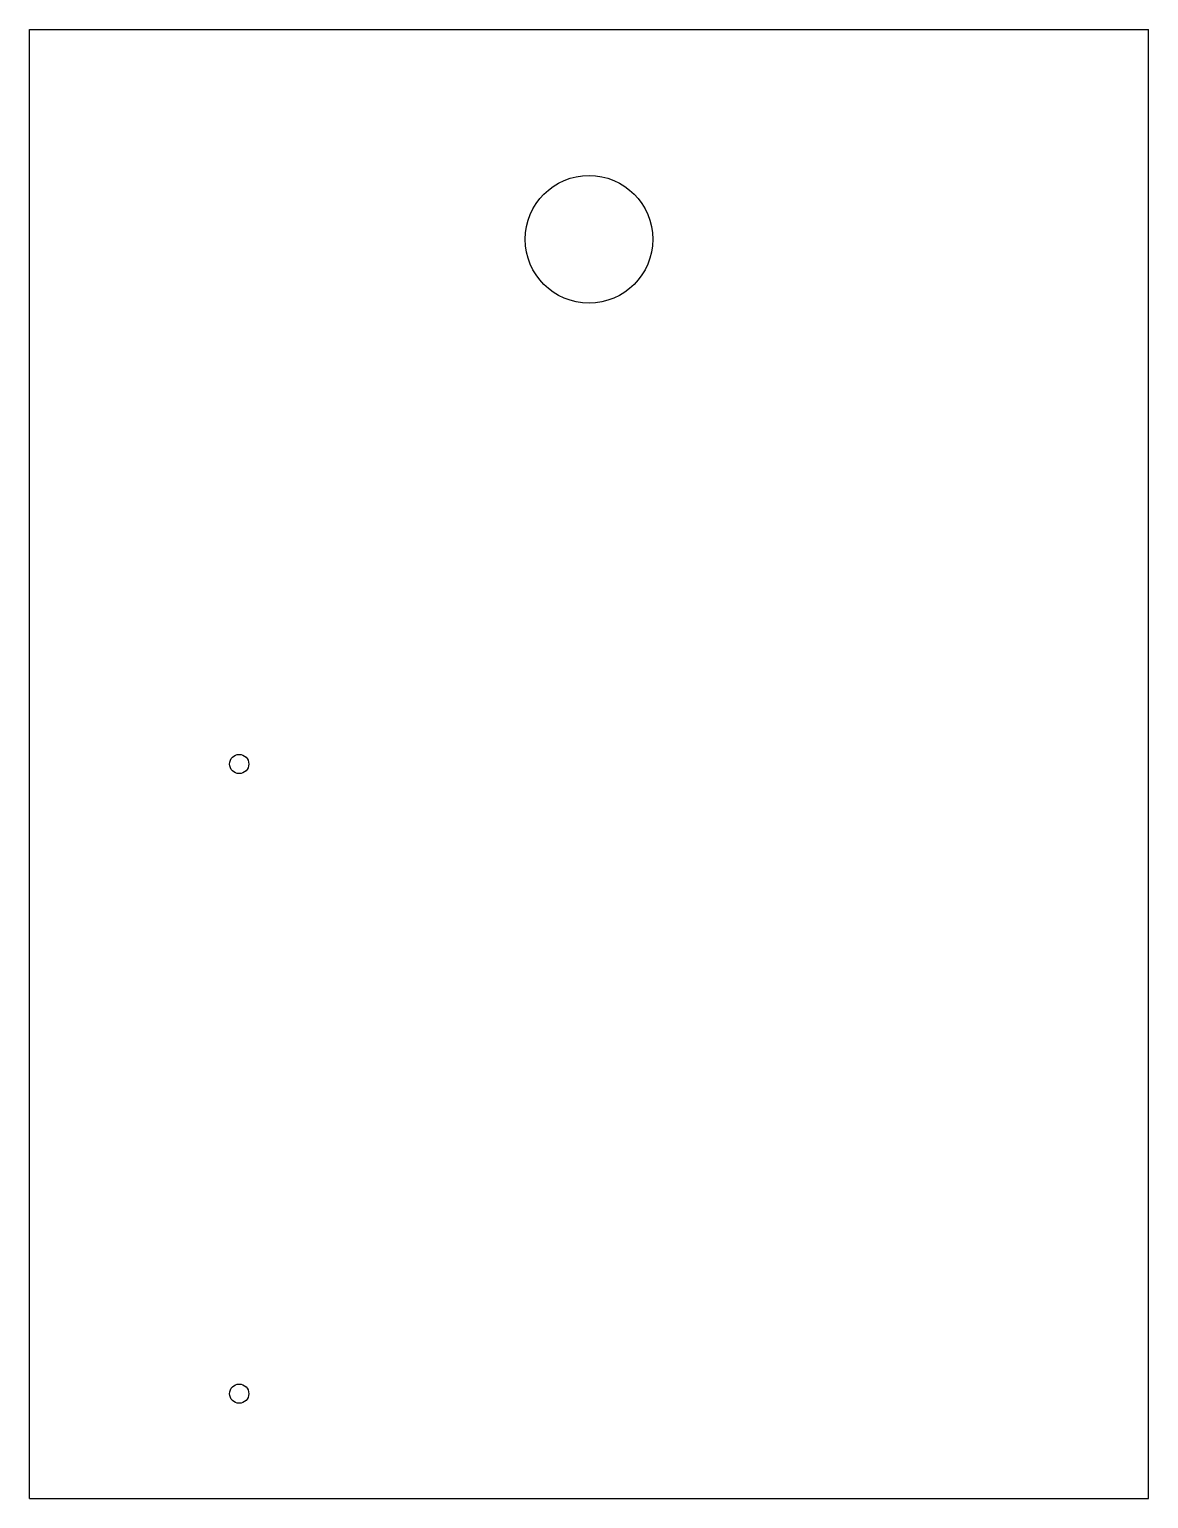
# Model space of a CAD drawing. Header units: millimetres. Extents: x -120 to 520, y -420 to 420.
import ezdxf

# ---------------------------------------------------------------- set-up
doc = ezdxf.new("R2010")
doc.units = ezdxf.units.MM

msp = doc.modelspace()

# ---------------------------------------------------------------- linework, layer by layer
for p, q in [((-120, -420), (-120, 420)), ((-120, 420), (520, 420)), ((520, -420), (520, 420)), ((-120, -420), (520, -420))]:
    msp.add_line(p, q)
for centre, radius in [((200, 300), 36.5), ((0, 0), 5.5), ((0, -360), 5.5)]:
    msp.add_circle(centre, radius)

doc.saveas('drawing.dxf')
